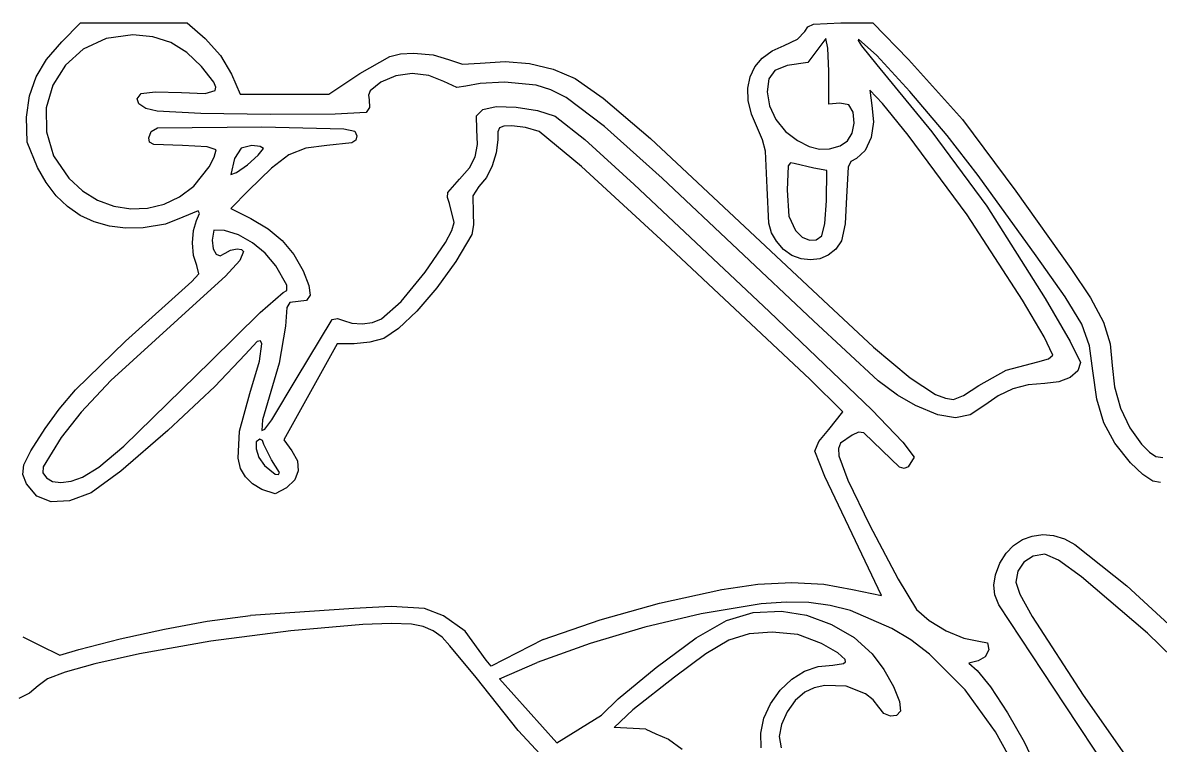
# Model space of a CAD drawing. Header units: metres. Extents: x 1.5 to 28, y 0.1 to 17.1.
# Drawn here: x 9.35 to 17.45, y 10.49 to 15.63 of the extents above; entities that cross this region are included whole.
import ezdxf

# ---------------------------------------------------------------- set-up
doc = ezdxf.new("R2010")
doc.units = ezdxf.units.M

msp = doc.modelspace()

# ---------------------------------------------------------------- linework, layer by layer
at = {"layer": '1', "color": 3}
for p, q in [((9.632482, 15.49387), (9.764686, 15.628886)), ((9.764686, 15.628886), (10.144512, 15.628886)), ((10.144512, 15.628886), (10.524338, 15.628886)), ((10.524338, 15.628886), (10.651378, 15.51706)), ((14.980223, 15.619059), (15.176333, 15.628886)), ((15.176333, 15.628886), (15.404331, 15.628886)), ((15.404331, 15.628886), (15.658317, 15.36783)), ((14.867088, 15.511815), (14.920477, 15.567211)), ((14.920477, 15.567211), (14.942004, 15.600485)), ((14.942004, 15.600485), (14.980223, 15.619059)), ((9.523303, 15.367617), (9.632482, 15.49387)), ((9.94615, 15.515672), (9.784689, 15.440235)), ((10.137173, 15.542979), (9.94615, 15.515672)), ((10.279752, 15.529316), (10.137173, 15.542979)), ((10.407387, 15.487728), (10.279752, 15.529316)), ((10.522018, 15.41732), (10.407387, 15.487728)), ((10.651378, 15.51706), (10.760104, 15.396797)), ((14.686004, 15.428162), (14.77341, 15.466327)), ((14.77341, 15.466327), (14.867088, 15.511815)), ((15.069731, 15.516025), (15.005507, 15.43133)), ((15.084169, 15.447641), (15.069731, 15.516025)), ((15.30184, 15.511511), (15.298995, 15.501497)), ((15.298995, 15.501497), (15.322544, 15.463973)), ((15.432765, 15.395628), (15.30184, 15.511511)), ((15.322544, 15.463973), (15.431767, 15.330193)), ((9.784689, 15.440235), (9.657142, 15.3264)), ((10.625582, 15.317195), (10.522018, 15.41732)), ((10.760104, 15.396797), (10.839581, 15.26306)), ((11.753005, 15.2667), (11.965317, 15.389305)), ((11.965317, 15.389305), (12.042673, 15.40831)), ((12.042673, 15.40831), (12.135641, 15.412369)), ((12.135641, 15.412369), (12.275652, 15.399296)), ((12.275652, 15.399296), (12.384303, 15.366465)), ((14.615977, 15.377579), (14.686004, 15.428162)), ((15.005507, 15.43133), (14.941282, 15.344862)), ((15.090173, 15.283191), (15.084169, 15.447641)), ((15.667125, 15.139665), (15.432765, 15.395628)), ((9.448131, 15.243016), (9.523303, 15.367617)), ((9.657142, 15.3264), (9.567861, 15.183897)), ((10.712547, 15.205385), (10.625582, 15.317195)), ((12.384303, 15.366465), (12.483248, 15.335186)), ((12.483248, 15.335186), (12.610081, 15.341243)), ((12.610081, 15.341243), (12.786242, 15.353722)), ((12.786242, 15.353722), (12.960074, 15.33906)), ((12.960074, 15.33906), (13.127662, 15.297899)), ((14.529576, 15.243829), (14.563707, 15.315744)), ((14.563707, 15.315744), (14.615977, 15.377579)), ((14.794605, 15.324809), (14.706703, 15.289918)), ((14.941282, 15.344862), (14.794605, 15.324809)), ((15.431767, 15.330193), (15.822555, 14.853395)), ((15.658317, 15.36783), (16.041684, 14.940096)), ((9.402123, 15.109764), (9.448131, 15.243016)), ((10.839581, 15.26306), (10.900743, 15.120886)), ((11.530902, 15.120886), (11.753005, 15.2667)), ((12.008724, 15.252108), (11.901509, 15.205828)), ((12.12572, 15.268272), (12.008724, 15.252108)), ((12.243125, 15.254235), (12.12572, 15.268272)), ((12.351566, 15.209912), (12.243125, 15.254235)), ((13.127662, 15.297899), (13.285091, 15.230878)), ((13.285091, 15.230878), (13.484573, 15.091954)), ((14.513965, 15.163), (14.529576, 15.243829)), ((14.663952, 15.230337), (14.652729, 15.136218)), ((14.706703, 15.289918), (14.663952, 15.230337)), ((15.090173, 15.05033), (15.090173, 15.283191)), ((9.567861, 15.183897), (9.521198, 15.022456)), ((10.650764, 15.125122), (10.724128, 15.145501)), ((10.728358, 15.169729), (10.712547, 15.205385)), ((10.724128, 15.145501), (10.728358, 15.169729)), ((11.825195, 15.143773), (11.814849, 15.114337)), ((11.901509, 15.205828), (11.825195, 15.143773)), ((12.443918, 15.16832), (12.351566, 15.209912)), ((12.507713, 15.177262), (12.443918, 15.16832)), ((12.609841, 15.197236), (12.507713, 15.177262)), ((12.781151, 15.20553), (12.609841, 15.197236)), ((13.008215, 15.185661), (12.781151, 15.20553)), ((13.111727, 15.152278), (13.008215, 15.185661)), ((13.221084, 15.095651), (13.111727, 15.152278)), ((14.517254, 15.074427), (14.513965, 15.163)), ((15.471264, 15.05522), (15.383372, 15.148097)), ((15.383372, 15.148097), (15.395616, 15.038625)), ((15.931463, 14.827329), (15.667125, 15.139665)), ((9.380436, 14.957553), (9.402123, 15.109764)), ((10.167311, 15.087737), (10.196561, 15.124207)), ((10.180279, 15.050704), (10.167311, 15.087737)), ((10.196561, 15.124207), (10.296576, 15.137181)), ((10.296576, 15.137181), (10.482896, 15.13183)), ((10.482896, 15.13183), (10.650764, 15.125122)), ((10.900743, 15.120886), (11.215822, 15.120886)), ((11.215822, 15.120886), (11.530902, 15.120886)), ((11.814849, 15.114337), (11.818717, 15.079351)), ((11.818717, 15.079351), (11.820313, 15.025516)), ((13.494909, 14.889821), (13.221084, 15.095651)), ((13.484573, 15.091954), (13.820705, 14.804715)), ((14.539824, 14.979279), (14.517254, 15.074427)), ((14.652729, 15.136218), (14.668816, 15.03759)), ((9.521198, 15.022456), (9.521506, 14.851808)), ((10.230077, 15.019008), (10.180279, 15.050704)), ((10.311318, 14.99855), (10.230077, 15.019008)), ((10.622081, 14.982269), (10.311318, 14.99855)), ((11.114049, 14.974724), (10.622081, 14.982269)), ((11.576201, 14.977067), (11.114049, 14.974724)), ((11.797516, 14.990448), (11.576201, 14.977067)), ((11.820313, 15.025516), (11.797516, 14.990448)), ((12.5833, 14.965307), (12.627191, 15.011455)), ((12.627191, 15.011455), (12.724023, 15.031776)), ((12.724023, 15.031776), (12.866363, 15.028548)), ((12.866363, 15.028548), (13.018029, 15.005058)), ((13.018029, 15.005058), (13.14284, 14.964596)), ((14.582055, 14.878724), (14.539824, 14.979279)), ((14.668816, 15.03759), (14.713511, 14.941212)), ((15.167687, 15.05563), (15.090173, 15.05033)), ((15.232798, 15.045675), (15.167687, 15.05563)), ((15.262469, 14.99213), (15.232798, 15.045675)), ((15.270879, 14.913561), (15.262469, 14.99213)), ((15.395616, 15.038625), (15.408735, 14.923417)), ((15.653979, 14.827781), (15.471264, 15.05522)), ((9.385732, 14.779536), (9.380436, 14.957553)), ((12.584513, 14.869005), (12.5833, 14.965307)), ((13.14284, 14.964596), (13.354709, 14.798791)), ((14.713511, 14.941212), (14.781466, 14.855717)), ((15.257104, 14.843447), (15.270879, 14.913561)), ((15.408735, 14.923417), (15.391716, 14.811668)), ((16.041684, 14.940096), (16.421685, 14.429441)), ((9.521506, 14.851808), (9.573136, 14.681683)), ((10.250062, 14.809903), (10.267093, 14.854985)), ((10.267093, 14.854985), (10.313562, 14.881356)), ((10.313562, 14.881356), (11.054396, 14.888949)), ((11.054396, 14.888949), (11.639013, 14.874359)), ((11.639013, 14.874359), (11.718127, 14.856589)), ((11.718127, 14.856589), (11.731729, 14.824552)), ((11.731729, 14.824552), (11.725094, 14.79411)), ((12.590676, 14.762281), (12.584513, 14.869005)), ((12.735794, 14.851197), (12.733618, 14.795424)), ((12.747729, 14.880997), (12.735794, 14.851197)), ((12.777529, 14.892931), (12.747729, 14.880997)), ((12.833302, 14.895108), (12.777529, 14.892931)), ((12.932101, 14.883243), (12.833302, 14.895108)), ((13.029658, 14.854716), (12.932101, 14.883243)), ((13.331286, 14.605149), (13.029658, 14.854716)), ((13.90484, 14.522491), (13.494909, 14.889821)), ((14.618908, 14.796412), (14.582055, 14.878724)), ((14.781466, 14.855717), (14.867334, 14.789739)), ((15.223448, 14.787892), (15.257104, 14.843447)), ((16.075855, 14.261241), (15.653979, 14.827781)), ((15.822555, 14.853395), (16.214556, 14.323343)), ((16.152323, 14.54233), (15.931463, 14.827329)), ((9.45747, 14.599311), (9.385732, 14.779536)), ((10.256564, 14.779508), (10.250062, 14.809903)), ((10.287392, 14.762697), (10.256564, 14.779508)), ((10.489951, 14.753997), (10.287392, 14.762697)), ((10.66565, 14.74607), (10.489951, 14.753997)), ((10.72984, 14.724373), (10.66565, 14.74607)), ((10.908342, 14.736081), (10.860859, 14.662275)), ((10.983921, 14.753997), (10.908342, 14.736081)), ((11.042958, 14.747779), (10.983921, 14.753997)), ((11.066118, 14.73283), (11.042958, 14.747779)), ((11.36896, 14.734955), (11.248333, 14.688198)), ((11.518756, 14.753997), (11.36896, 14.734955)), ((11.696288, 14.775152), (11.518756, 14.753997)), ((11.725094, 14.79411), (11.696288, 14.775152)), ((12.574564, 14.674745), (12.590676, 14.762281)), ((12.733618, 14.795424), (12.723485, 14.701996)), ((13.354709, 14.798791), (13.70557, 14.476528)), ((13.820705, 14.804715), (15.049736, 13.654099)), ((14.640266, 14.714453), (14.618908, 14.796412)), ((14.867334, 14.789739), (14.950503, 14.749007)), ((14.950503, 14.749007), (15.0241, 14.729902)), ((15.095534, 14.73153), (15.172215, 14.752998)), ((15.172215, 14.752998), (15.223448, 14.787892)), ((15.391716, 14.811668), (15.349294, 14.719616)), ((9.573136, 14.681683), (9.68044, 14.521811)), ((10.680416, 14.603938), (10.716299, 14.672064)), ((10.716299, 14.672064), (10.72984, 14.724373)), ((10.860859, 14.662275), (10.834923, 14.54825)), ((10.953857, 14.617932), (11.030069, 14.685096)), ((11.030069, 14.685096), (11.066118, 14.73283)), ((11.248333, 14.688198), (11.122994, 14.594358)), ((12.532493, 14.595857), (12.574564, 14.674745)), ((12.723485, 14.701996), (12.695513, 14.609601)), ((14.652611, 14.454782), (14.640266, 14.714453)), ((15.0241, 14.729902), (15.095534, 14.73153)), ((15.286207, 14.663502), (15.24783, 14.640427)), ((15.349294, 14.719616), (15.286207, 14.663502)), ((9.519575, 14.490832), (9.45747, 14.599311)), ((10.570082, 14.466216), (10.680416, 14.603938)), ((10.875976, 14.562072), (10.953857, 14.617932)), ((11.122994, 14.594358), (10.959061, 14.43407)), ((12.460778, 14.515079), (12.532493, 14.595857)), ((12.695513, 14.609601), (12.653339, 14.527297)), ((13.925044, 14.057438), (13.331286, 14.605149)), ((14.801895, 14.609571), (14.79384, 14.436267)), ((14.816792, 14.631764), (14.801895, 14.609571)), ((14.843229, 14.627615), (14.816792, 14.631764)), ((14.984869, 14.592595), (14.843229, 14.627615)), ((15.077121, 14.577106), (14.984869, 14.592595)), ((15.073418, 14.362163), (15.077121, 14.577106)), ((15.227113, 14.601488), (15.216757, 14.389633)), ((15.24783, 14.640427), (15.227113, 14.601488)), ((9.68044, 14.521811), (9.778131, 14.432249)), ((10.834923, 14.54825), (10.875976, 14.562072)), ((12.379532, 14.41959), (12.460778, 14.515079)), ((12.653339, 14.527297), (12.6006, 14.464144)), ((14.982144, 13.506048), (13.90484, 14.522491)), ((16.56516, 13.970019), (16.152323, 14.54233)), ((9.591424, 14.397603), (9.519575, 14.490832)), ((9.778131, 14.432249), (9.886634, 14.365857)), ((10.46969, 14.389033), (10.570082, 14.466216)), ((10.959061, 14.43407), (10.835503, 14.307054)), ((12.375849, 14.384831), (12.379532, 14.41959)), ((12.6006, 14.464144), (12.557817, 14.396687)), ((13.70557, 14.476528), (14.665126, 13.573335)), ((14.663742, 14.202069), (14.652611, 14.454782)), ((14.79384, 14.436267), (14.805341, 14.252228)), ((16.421685, 14.429441), (16.811934, 13.879893)), ((9.672706, 14.319803), (9.591424, 14.397603)), ((9.886634, 14.365857), (10.002473, 14.322851)), ((10.24226, 14.307867), (10.359257, 14.336323)), ((10.359257, 14.336323), (10.46969, 14.389033)), ((12.390483, 14.343311), (12.375849, 14.384831)), ((12.423173, 14.207014), (12.390483, 14.343311)), ((12.557817, 14.396687), (12.558032, 14.272922)), ((15.06243, 14.199996), (15.073418, 14.362163)), ((15.216757, 14.389633), (15.206304, 14.196958)), ((9.763109, 14.25761), (9.672706, 14.319803)), ((9.862322, 14.211204), (9.763109, 14.25761)), ((10.002473, 14.322851), (10.122174, 14.303449)), ((10.122174, 14.303449), (10.24226, 14.307867)), ((10.602095, 14.290058), (10.492601, 14.243821)), ((10.591015, 14.222047), (10.61089, 14.270496)), ((10.61089, 14.270496), (10.602095, 14.290058)), ((10.835503, 14.307054), (10.97679, 14.235458)), ((12.558032, 14.272922), (12.562085, 14.190186)), ((14.805341, 14.252228), (14.852333, 14.151025)), ((16.469427, 13.653082), (16.075855, 14.261241)), ((16.214556, 14.323343), (16.63128, 13.666566)), ((9.970032, 14.180762), (9.862322, 14.211204)), ((10.085928, 14.166463), (9.970032, 14.180762)), ((10.209699, 14.168486), (10.085928, 14.166463)), ((10.368931, 14.195336), (10.209699, 14.168486)), ((10.492601, 14.243821), (10.368931, 14.195336)), ((10.568752, 14.151031), (10.591015, 14.222047)), ((10.97679, 14.235458), (11.099414, 14.162557)), ((12.406687, 14.149929), (12.423173, 14.207014)), ((12.562085, 14.190186), (12.549216, 14.122323)), ((14.683264, 14.133631), (14.663742, 14.202069)), ((15.041211, 14.111941), (15.06243, 14.199996)), ((15.206304, 14.196958), (15.181071, 14.077517)), ((10.561631, 14.061659), (10.568752, 14.151031)), ((10.714445, 14.153276), (10.701618, 14.081857)), ((10.790103, 14.150689), (10.714445, 14.153276)), ((10.889638, 14.11825), (10.790103, 14.150689)), ((10.987552, 14.062915), (10.889638, 14.11825)), ((11.099414, 14.162557), (11.200328, 14.078202)), ((12.362026, 14.065517), (12.406687, 14.149929)), ((12.549216, 14.122323), (12.436403, 13.928339)), ((14.717178, 14.073781), (14.683264, 14.133631)), ((14.852333, 14.151025), (14.901803, 14.103243)), ((14.901803, 14.103243), (14.952961, 14.080142)), ((15.001024, 14.082712), (15.041211, 14.111941)), ((10.56957, 13.972047), (10.561631, 14.061659)), ((10.701618, 14.081857), (10.709353, 14.019937)), ((10.709353, 14.019937), (10.729976, 13.981199)), ((10.794388, 13.988811), (10.832069, 14.010993)), ((10.832069, 14.010993), (10.878558, 14.020219)), ((10.878558, 14.020219), (10.910271, 14.015149)), ((10.910271, 14.015149), (10.924235, 13.999641)), ((11.078184, 13.988576), (10.987552, 14.062915)), ((11.200328, 14.078202), (11.282351, 13.979576)), ((12.216988, 13.852937), (12.362026, 14.065517)), ((14.956355, 13.09192), (13.925044, 14.057438)), ((14.76801, 14.014929), (14.717178, 14.073781)), ((14.82769, 13.973079), (14.76801, 14.014929)), ((14.952961, 14.080142), (15.001024, 14.082712)), ((15.139744, 14.017922), (15.086853, 13.975166)), ((15.181071, 14.077517), (15.139744, 14.017922)), ((10.592486, 13.90031), (10.56957, 13.972047)), ((10.729976, 13.981199), (10.759612, 13.969529)), ((10.759612, 13.969529), (10.794388, 13.988811)), ((10.897608, 13.935516), (10.796054, 13.824254)), ((10.924235, 13.999641), (10.897608, 13.935516)), ((11.155872, 13.899126), (11.078184, 13.988576)), ((11.282351, 13.979576), (11.3483, 13.86386)), ((12.436403, 13.928339), (12.300211, 13.740871)), ((14.892816, 13.948206), (14.82769, 13.973079)), ((14.959987, 13.94028), (14.892816, 13.948206)), ((15.0258, 13.949276), (14.959987, 13.94028)), ((15.086853, 13.975166), (15.0258, 13.949276)), ((16.77332, 13.676675), (16.56516, 13.970019)), ((10.606306, 13.841623), (10.592486, 13.90031)), ((11.233282, 13.760466), (11.155872, 13.899126)), ((11.3483, 13.86386), (11.390131, 13.758877)), ((12.04566, 13.64571), (12.216988, 13.852937)), ((16.811934, 13.879893), (16.952956, 13.670997)), ((10.084399, 13.361408), (10.557208, 13.786632)), ((10.557208, 13.786632), (10.606306, 13.841623)), ((10.796054, 13.824254), (10.616951, 13.662268)), ((11.042973, 13.565822), (11.206995, 13.709775)), ((11.206995, 13.709775), (11.23344, 13.722867)), ((11.23344, 13.722867), (11.233282, 13.760466)), ((11.398762, 13.689566), (11.373674, 13.65257)), ((11.390131, 13.758877), (11.398762, 13.689566)), ((12.300211, 13.740871), (12.159237, 13.576513)), ((10.616951, 13.662268), (9.981541, 13.081294)), ((11.23358, 13.602199), (11.22349, 13.469886)), ((11.254947, 13.637305), (11.23358, 13.602199)), ((11.314345, 13.644532), (11.254947, 13.637305)), ((11.373674, 13.65257), (11.314345, 13.644532)), ((11.905648, 13.520275), (12.04566, 13.64571)), ((15.049736, 13.654099), (15.408644, 13.320094)), ((16.623018, 13.392259), (16.469427, 13.653082)), ((16.63128, 13.666566), (16.809024, 13.360778)), ((16.889922, 13.483155), (16.77332, 13.676675)), ((16.952956, 13.670997), (17.044222, 13.49802)), ((10.691939, 13.219722), (11.042973, 13.565822)), ((11.556828, 13.517305), (11.592954, 13.523152)), ((11.592954, 13.523152), (11.636631, 13.51025)), ((11.842076, 13.496227), (11.905648, 13.520275)), ((12.159237, 13.576513), (12.02853, 13.451303)), ((14.665126, 13.573335), (15.396848, 12.873975)), ((11.22349, 13.469886), (11.178599, 13.205903)), ((11.298298, 13.091016), (11.556828, 13.517305)), ((11.636631, 13.51025), (11.696732, 13.490811)), ((11.696732, 13.490811), (11.768825, 13.486271)), ((11.768825, 13.486271), (11.842076, 13.496227)), ((12.02853, 13.451303), (11.923135, 13.381279)), ((15.440447, 13.080546), (14.982144, 13.506048)), ((16.944977, 13.328606), (16.889922, 13.483155)), ((17.044222, 13.49802), (17.093376, 13.34311)), ((9.729533, 13.015761), (10.084399, 13.361408)), ((11.021167, 13.359042), (10.935887, 13.267326)), ((11.044622, 13.364576), (11.021167, 13.359042)), ((11.055283, 13.343264), (11.044622, 13.364576)), ((11.923135, 13.381279), (11.823496, 13.354164)), ((16.684729, 13.26363), (16.623018, 13.392259)), ((16.809024, 13.360778), (16.882284, 13.210211)), ((11.038211, 13.220212), (11.055283, 13.343264)), ((11.590611, 13.342886), (11.401003, 13.001874)), ((11.711465, 13.342886), (11.590611, 13.342886)), ((11.823496, 13.354164), (11.711465, 13.342886)), ((15.408644, 13.320094), (15.668358, 13.102144)), ((16.968495, 13.152177), (16.944977, 13.328606)), ((17.093376, 13.34311), (17.108062, 13.188419)), ((10.073235, 12.615158), (10.691939, 13.219722)), ((10.935887, 13.267326), (10.721765, 13.039582)), ((10.969921, 12.990108), (11.038211, 13.220212)), ((11.178599, 13.205903), (11.094836, 12.922126)), ((16.352772, 13.156188), (16.578895, 13.214788)), ((16.578895, 13.214788), (16.65364, 13.236464)), ((16.65364, 13.236464), (16.684729, 13.26363)), ((16.882284, 13.210211), (16.862758, 13.151111)), ((16.159179, 13.045527), (16.352772, 13.156188)), ((16.862758, 13.151111), (16.808972, 13.103674)), ((16.996886, 12.948648), (16.968495, 13.152177)), ((17.108062, 13.188419), (17.123366, 13.037334)), ((9.981541, 13.081294), (9.768743, 12.856326)), ((10.721765, 13.039582), (10.386683, 12.726276)), ((11.125798, 12.801574), (11.298298, 13.091016)), ((15.188951, 12.858146), (14.956355, 13.09192)), ((15.579119, 12.976845), (15.440447, 13.080546)), ((15.668358, 13.102144), (15.850764, 12.983591)), ((16.049169, 12.976489), (16.159179, 13.045527)), ((16.509887, 13.050976), (16.399465, 13.022022)), ((16.627378, 13.060663), (16.509887, 13.050976)), ((16.728116, 13.072119), (16.627378, 13.060663)), ((16.808972, 13.103674), (16.728116, 13.072119)), ((17.123366, 13.037334), (17.166228, 12.885528)), ((9.61218, 12.878134), (9.729533, 13.015761)), ((10.897262, 12.722201), (10.969921, 12.990108)), ((11.401003, 13.001874), (11.211396, 12.660862)), ((15.707178, 12.904611), (15.579119, 12.976845)), ((15.850764, 12.983591), (15.919816, 12.956381)), ((15.919816, 12.956381), (15.977749, 12.947775)), ((15.977749, 12.947775), (16.049169, 12.976489)), ((16.296555, 12.97396), (16.201597, 12.90695)), ((16.399465, 13.022022), (16.296555, 12.97396)), ((9.512899, 12.740075), (9.61218, 12.878134)), ((11.094836, 12.922126), (11.059306, 12.801725)), ((15.396848, 12.873975), (15.616657, 12.643823)), ((15.866189, 12.837477), (15.707178, 12.904611)), ((16.201597, 12.90695), (16.097508, 12.838572)), ((17.047316, 12.781066), (16.996886, 12.948648)), ((17.166228, 12.885528), (17.232077, 12.745284)), ((9.768743, 12.856326), (9.626398, 12.67555)), ((11.059306, 12.801725), (11.05411, 12.726676)), ((11.076296, 12.735731), (11.125798, 12.801574)), ((15.090173, 12.734226), (15.188951, 12.858146)), ((15.991002, 12.81544), (15.866189, 12.837477)), ((16.097508, 12.838572), (15.991002, 12.81544)), ((9.410883, 12.581169), (9.512899, 12.740075)), ((10.386683, 12.726276), (10.052441, 12.437052)), ((10.886103, 12.529041), (10.897262, 12.722201)), ((11.05411, 12.726676), (11.076296, 12.735731)), ((15.020412, 12.648068), (15.090173, 12.734226)), ((15.300873, 12.715125), (15.255501, 12.693775)), ((15.339184, 12.710406), (15.300873, 12.715125)), ((15.470742, 12.583909), (15.339184, 12.710406)), ((17.12572, 12.634987), (17.047316, 12.781066)), ((17.232077, 12.745284), (17.316342, 12.628884)), ((9.626398, 12.67555), (9.498951, 12.467849)), ((11.015161, 12.64545), (11.014256, 12.596222)), ((11.040284, 12.665552), (11.015161, 12.64545)), ((11.060216, 12.654235), (11.040284, 12.665552)), ((11.068507, 12.627025), (11.060216, 12.654235)), ((11.211396, 12.660862), (11.269418, 12.582383)), ((14.991395, 12.579631), (15.020412, 12.648068)), ((15.174424, 12.635009), (15.158542, 12.598015)), ((15.255501, 12.693775), (15.174424, 12.635009)), ((15.616657, 12.643823), (15.696951, 12.535739)), ((17.23803, 12.495966), (17.12572, 12.634987)), ((9.361012, 12.481256), (9.410883, 12.581169)), ((9.896168, 12.466503), (10.073235, 12.615158)), ((11.014256, 12.596222), (11.034651, 12.534489)), ((11.124951, 12.51674), (11.068507, 12.627025)), ((11.269418, 12.582383), (11.308344, 12.509288)), ((15.062355, 12.398478), (14.991395, 12.579631)), ((15.158542, 12.598015), (15.160944, 12.546567)), ((15.593122, 12.466099), (15.470742, 12.583909)), ((17.316342, 12.628884), (17.372351, 12.571411)), ((17.372351, 12.571411), (17.416628, 12.542337)), ((9.353806, 12.412283), (9.361012, 12.481256)), ((9.498951, 12.467849), (9.495831, 12.423813)), ((10.904181, 12.455758), (10.886103, 12.529041)), ((11.034651, 12.534489), (11.073426, 12.476871)), ((11.073426, 12.476871), (11.14935, 12.41574)), ((11.181396, 12.428267), (11.124951, 12.51674)), ((11.308344, 12.509288), (11.314817, 12.44004)), ((15.160944, 12.546567), (15.226131, 12.372173)), ((15.653923, 12.467421), (15.626618, 12.454795)), ((15.696951, 12.535739), (15.653923, 12.467421)), ((17.325028, 12.413018), (17.23803, 12.495966)), ((17.416628, 12.542337), (17.466721, 12.534864)), ((9.379783, 12.346197), (9.353806, 12.412283)), ((9.495831, 12.423813), (9.521929, 12.388975)), ((9.521929, 12.388975), (9.565165, 12.364117)), ((9.697331, 12.366717), (9.778247, 12.394017)), ((9.778247, 12.394017), (9.896168, 12.466503)), ((10.052441, 12.437052), (9.84084, 12.281556)), ((10.938348, 12.395481), (10.904181, 12.455758)), ((10.988843, 12.346317), (10.938348, 12.395481)), ((11.14935, 12.41574), (11.172752, 12.411943)), ((11.172752, 12.411943), (11.181396, 12.428267)), ((11.314817, 12.44004), (11.28899, 12.3757)), ((15.232958, 12.04132), (15.062355, 12.398478)), ((15.626618, 12.454795), (15.593122, 12.466099)), ((17.396569, 12.366281), (17.325028, 12.413018)), ((9.453784, 12.258086), (9.379783, 12.346197)), ((9.565165, 12.364117), (9.624968, 12.356724)), ((9.624968, 12.356724), (9.697331, 12.366717)), ((11.055903, 12.306372), (10.988843, 12.346317)), ((11.150742, 12.274579), (11.055903, 12.306372)), ((11.231016, 12.317324), (11.150742, 12.274579)), ((11.28899, 12.3757), (11.231016, 12.317324)), ((15.226131, 12.372173), (15.381057, 12.05555)), ((17.451598, 12.356227), (17.396569, 12.366281)), ((9.555883, 12.21786), (9.453784, 12.258086)), ((9.685196, 12.225642), (9.555883, 12.21786)), ((9.84084, 12.281556), (9.685196, 12.225642)), ((15.465792, 11.550753), (15.232958, 12.04132)), ((15.381057, 12.05555), (15.58417, 11.668523)), ((16.538464, 11.975293), (16.612988, 11.985169)), ((16.612988, 11.985169), (16.689932, 11.97865)), ((16.35139, 11.852713), (16.405466, 11.908523)), ((16.405466, 11.908523), (16.468557, 11.949564)), ((16.468557, 11.949564), (16.538464, 11.975293)), ((16.689932, 11.97865), (16.767098, 11.955193)), ((16.767098, 11.955193), (16.842286, 11.914257)), ((16.842286, 11.914257), (17.211439, 11.619575)), ((16.308525, 11.782675), (16.35139, 11.852713)), ((16.544834, 11.831607), (16.479146, 11.789025)), ((16.626773, 11.847108), (16.544834, 11.831607)), ((16.72416, 11.804013), (16.626773, 11.847108)), ((16.275751, 11.699101), (16.308525, 11.782675)), ((16.479146, 11.789025), (16.435739, 11.72524)), ((16.889756, 11.685142), (16.72416, 11.804013)), ((15.58417, 11.668523), (15.714656, 11.452873)), ((16.263735, 11.626131), (16.275751, 11.699101)), ((16.435739, 11.72524), (16.420645, 11.646133)), ((17.357471, 11.28254), (16.889756, 11.685142)), ((13.88553, 11.496267), (14.328173, 11.59442)), ((14.328173, 11.59442), (14.584455, 11.632637)), ((14.584455, 11.632637), (14.827577, 11.645388)), ((14.827577, 11.645388), (15.05383, 11.632672)), ((15.05383, 11.632672), (15.259507, 11.594489)), ((15.259507, 11.594489), (15.465792, 11.550753)), ((16.272321, 11.557232), (16.263735, 11.626131)), ((16.420645, 11.646133), (16.449732, 11.560806)), ((17.211439, 11.619575), (17.683251, 11.18489)), ((13.462722, 11.377802), (13.88553, 11.496267)), ((14.787659, 11.505133), (14.609946, 11.492887)), ((14.948885, 11.501342), (14.787659, 11.505133)), ((15.099135, 11.481091), (14.948885, 11.501342)), ((16.301351, 11.485873), (16.272321, 11.557232)), ((16.449732, 11.560806), (16.537664, 11.401285)), ((11.709232, 11.4593), (10.974214, 11.409722)), ((11.976236, 11.473725), (11.709232, 11.4593)), ((12.213492, 11.459601), (11.976236, 11.473725)), ((12.347545, 11.40706), (12.213492, 11.459601)), ((14.183023, 11.421987), (13.780412, 11.32672)), ((14.609946, 11.492887), (14.183023, 11.421987)), ((14.362333, 11.374445), (14.550924, 11.431691)), ((14.550924, 11.431691), (14.752667, 11.439556)), ((14.752667, 11.439556), (14.932426, 11.41062)), ((15.243918, 11.443952), (15.099135, 11.481091)), ((15.539127, 11.317313), (15.243918, 11.443952)), ((15.714656, 11.452873), (15.804765, 11.37281)), ((16.769798, 10.774663), (16.301351, 11.485873)), ((10.363265, 11.312769), (10.666588, 11.367964)), ((10.666588, 11.367964), (10.974214, 11.409722)), ((11.774755, 11.345659), (11.260355, 11.301321)), ((11.975746, 11.352852), (11.774755, 11.345659)), ((12.120039, 11.347962), (11.975746, 11.352852)), ((12.202353, 11.331509), (12.120039, 11.347962)), ((12.502843, 11.298251), (12.347545, 11.40706)), ((13.058132, 11.238289), (13.462722, 11.377802)), ((14.146368, 11.249575), (14.362333, 11.374445)), ((14.932426, 11.41062), (15.110284, 11.345695)), ((15.110284, 11.345695), (15.270625, 11.2521)), ((15.804765, 11.37281), (15.924911, 11.300061)), ((16.537664, 11.401285), (16.901614, 10.842705)), ((9.35332, 11.258154), (9.472044, 11.197672)), ((10.045747, 11.243162), (10.363265, 11.312769)), ((11.260355, 11.301321), (10.692195, 11.227536)), ((12.275644, 11.300144), (12.202353, 11.331509)), ((12.339592, 11.25405), (12.275644, 11.300144)), ((12.393875, 11.193408), (12.339592, 11.25405)), ((12.650799, 11.091802), (12.502843, 11.298251)), ((13.780412, 11.32672), (13.391179, 11.211108)), ((14.522876, 11.279272), (14.378431, 11.234037)), ((14.68671, 11.290585), (14.522876, 11.279272)), ((14.870653, 11.274805), (14.68671, 11.290585)), ((15.038377, 11.209203), (14.870653, 11.274805)), ((15.674254, 11.235436), (15.539127, 11.317313)), ((15.924911, 11.300061), (16.050647, 11.247124)), ((17.893703, 10.764247), (17.357471, 11.28254)), ((9.472044, 11.197672), (9.616618, 11.127872)), ((9.75243, 11.166867), (10.045747, 11.243162)), ((10.692195, 11.227536), (10.185628, 11.13689)), ((12.581187, 10.968953), (12.393875, 11.193408)), ((13.058132, 11.238289), (12.687418, 11.048104)), ((13.391179, 11.211108), (13.015071, 11.075033)), ((13.862507, 11.03884), (14.146368, 11.249575)), ((14.378431, 11.234037), (14.214245, 11.136821)), ((15.154252, 11.143663), (15.038377, 11.209203)), ((15.270625, 11.2521), (15.397836, 11.137153)), ((15.807885, 11.133276), (15.674254, 11.235436)), ((16.050647, 11.247124), (16.157525, 11.226495)), ((16.157525, 11.226495), (16.220328, 11.214469)), ((16.220328, 11.214469), (16.228081, 11.163876)), ((9.616618, 11.127872), (9.75243, 11.166867)), ((10.185628, 11.13689), (9.866671, 11.064397)), ((12.687418, 11.048104), (12.650799, 11.091802)), ((14.214245, 11.136821), (13.991189, 10.969563)), ((15.206715, 11.095941), (15.154252, 11.143663)), ((15.209045, 11.078992), (15.206715, 11.095941)), ((15.397836, 11.137153), (15.481476, 11.02395)), ((16.060485, 10.880078), (15.807885, 11.133276)), ((16.203574, 11.114219), (16.152867, 11.086022)), ((16.228081, 11.163876), (16.203574, 11.114219)), ((9.866671, 11.064397), (9.656081, 11.00723)), ((12.745513, 10.95859), (13.015071, 11.075032)), ((13.59075, 10.816398), (13.862507, 11.03884)), ((14.827471, 10.956149), (14.917458, 11.012036)), ((14.917458, 11.012036), (15.014997, 11.045653)), ((15.014997, 11.045653), (15.119841, 11.056886)), ((15.119841, 11.056886), (15.195376, 11.066772)), ((15.195376, 11.066772), (15.209045, 11.078992)), ((15.481476, 11.02395), (15.550767, 10.902927)), ((16.152867, 11.086022), (16.086673, 11.070511)), ((16.086673, 11.070511), (16.146023, 11.0168)), ((16.146023, 11.0168), (16.241458, 10.900609)), ((9.529701, 10.957745), (9.463373, 10.908292)), ((9.656081, 11.00723), (9.529701, 10.957745)), ((12.779499, 10.715656), (12.581187, 10.968953)), ((13.153844, 10.502985), (12.745513, 10.95859)), ((13.991189, 10.969563), (13.696063, 10.73805)), ((14.745283, 10.878113), (14.827471, 10.956149)), ((9.402016, 10.857641), (9.325064, 10.81856)), ((9.463373, 10.908292), (9.402016, 10.857641)), ((14.674587, 10.780176), (14.745283, 10.878113)), ((14.918581, 10.862556), (14.851406, 10.804374)), ((14.986707, 10.894146), (14.918581, 10.862556)), ((15.061074, 10.911501), (14.986707, 10.894146)), ((15.214759, 10.906297), (15.061074, 10.911501)), ((15.352086, 10.852527), (15.214759, 10.906297)), ((15.406007, 10.809174), (15.352086, 10.852527)), ((15.550767, 10.902927), (15.594329, 10.79697)), ((16.276586, 10.581658), (16.060485, 10.880078)), ((16.241458, 10.900609), (16.362199, 10.715928)), ((13.472398, 10.70104), (13.59075, 10.816398)), ((14.628555, 10.677444), (14.674587, 10.780176)), ((14.851406, 10.804374), (14.793442, 10.723395)), ((15.445509, 10.755774), (15.406007, 10.809174)), ((15.594329, 10.79697), (15.600786, 10.728963)), ((17.210843, 10.109069), (16.769798, 10.774663)), ((16.901614, 10.842705), (17.535601, 9.936475)), ((12.879045, 10.590451), (12.779499, 10.715656)), ((13.153844, 10.502985), (13.472398, 10.70104)), ((13.561661, 10.61256), (13.696063, 10.73805)), ((14.793442, 10.723395), (14.752751, 10.63358)), ((15.482766, 10.712452), (15.445509, 10.755774)), ((15.528799, 10.692207), (15.482766, 10.712452)), ((15.572005, 10.697043), (15.528799, 10.692207)), ((15.600786, 10.728963), (15.572005, 10.697043)), ((16.362199, 10.715928), (16.479598, 10.509776)), ((13.787068, 10.600607), (13.56166, 10.61256)), ((14.60684, 10.572452), (14.628555, 10.677444)), ((14.752751, 10.63358), (14.737396, 10.548886)), ((13.035271, 10.422978), (12.879045, 10.590451)), ((13.787068, 10.600607), (13.858968, 10.567938)), ((13.858968, 10.567938), (13.949311, 10.530107)), ((13.949311, 10.530107), (14.046649, 10.457481)), ((14.609099, 10.467735), (14.60684, 10.572452)), ((14.737396, 10.548886), (14.751976, 10.467325)), ((16.364594, 10.422971), (16.276586, 10.581658)), ((16.479598, 10.509776), (16.565006, 10.329171))]:
    msp.add_line(p, q, dxfattribs=at)

doc.saveas('drawing.dxf')
